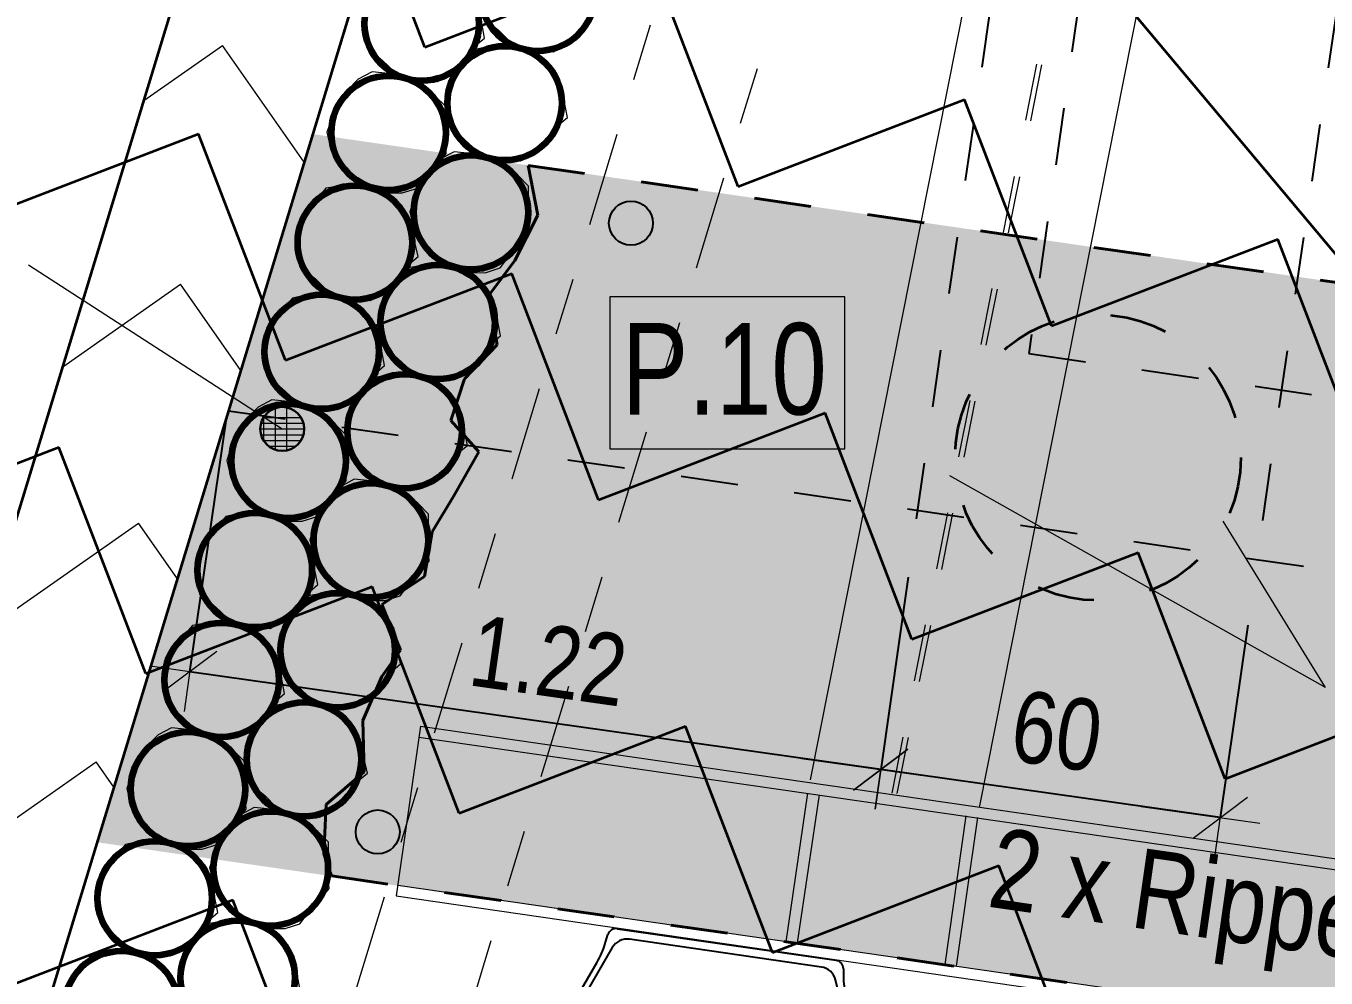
# Model space of a CAD drawing. Header units: metres. Extents: x 2681086.2 to 2681125.9, y 1225431.9 to 1225460.7.
# Drawn here: x 2681093.24 to 2681095.514, y 1225438.347 to 1225440.013 of the extents above; entities that cross this region are included whole.
import ezdxf

# ---------------------------------------------------------------- set-up
doc = ezdxf.new("R2010")
doc.units = ezdxf.units.M
doc.header["$PDMODE"] = 65
for name, pattern in [('ALL_S17', [0.025, 0, -0.025]), ('AUSGEZOGEN', [0]), ('STRICHLINIE2_S3', [0.125, 0.075, -0.05]), ('STRICHLINIE_S4', [0.165, 0.125, -0.04]), ('STRICHPUNKT2_S11', [0.245, 0.165, -0.04, 0, -0.04]), ('VERDECKT2_S2', [0.09, 0.05, -0.04])]:
    doc.linetypes.add(name, pattern=pattern)
for name, color, linetype, lineweight in [('__4Kan_Schmutz_proj_Schraffur', 11, 'AUSGEZOGEN', 13), ('Beton Ansicht', 252, 'AUSGEZOGEN', 25), ('Beton geschnitten', 8, 'AUSGEZOGEN', 25), ('Beton verdeckt vorne', 252, 'STRICHLINIE_S4', 25), ('Design', 250, 'AUSGEZOGEN', 18), ('Stahl', 252, 'AUSGEZOGEN', 18), ('Standard', 7, 'AUSGEZOGEN', 13), ('Text Waende', 7, 'AUSGEZOGEN', 18), ('Vermassung Schnitte', 7, 'AUSGEZOGEN', 18)]:
    doc.layers.add(name, color=color, linetype=linetype, lineweight=lineweight)
doc.styles.add('ARIAL', font='arial.ttf')
doc.dimstyles.new('DIMSTYLE_2', dxfattribs={"dimtxt": 0.125, "dimasz": 0.25, "dimexe": 0, "dimexo": 0, "dimgap": 0.0625, "dimtad": 2, "dimrnd": 0.005, "dimzin": 4, "dimdsep": 46, "dimtxsty": 'ARIAL', "dimblk1": 'ALL_ML_PFEIL', "dimblk2": 'ALL_ML_PFEIL', "dimsah": 1, "dimcen": 0, "dimclrd": 7, "dimclre": 7, "dimclrt": 7, "dimadec": 0, "dimazin": 0, "dimtfac": 1, "dimtdec": 0, "dimtix": 1, "dimtmove": 2, "dimatfit": 3, "dimfxl": 0, "dimtzin": 0, "dimlwd": 0, "dimlwe": 18, "dimarcsym": 0})
doc.dimstyles.new('DIMSTYLE_6', dxfattribs={"dimtxt": 0.125, "dimasz": 0.14, "dimexe": 0, "dimexo": 0, "dimgap": 0.0625, "dimtad": 2, "dimdec": 1, "dimlfac": 100, "dimrnd": 0.5, "dimzin": 4, "dimdsep": 46, "dimtxsty": 'ARIAL', "dimblk1": 'ALL_ML_STRICH', "dimblk2": 'ALL_ML_STRICH', "dimsah": 1, "dimcen": 0, "dimclrd": 7, "dimclre": 7, "dimclrt": 7, "dimadec": 0, "dimazin": 0, "dimtfac": 1, "dimtdec": 0, "dimtix": 1, "dimtmove": 2, "dimatfit": 3, "dimfxl": 0, "dimtzin": 0, "dimlwd": 0, "dimlwe": 18, "dimarcsym": 0})
doc.dimstyles.new('DIMSTYLE_9', dxfattribs={"dimtxt": 0.125, "dimasz": 0.14, "dimexe": 0, "dimexo": 0, "dimgap": 0.0625, "dimtad": 2, "dimrnd": 0.005, "dimzin": 4, "dimdsep": 46, "dimtxsty": 'ARIAL', "dimblk1": 'ALL_ML_STRICH', "dimblk2": 'ALL_ML_STRICH', "dimsah": 1, "dimcen": 0, "dimclrd": 7, "dimclre": 7, "dimclrt": 7, "dimadec": 0, "dimazin": 0, "dimtfac": 1, "dimtdec": 0, "dimtix": 1, "dimtmove": 2, "dimatfit": 3, "dimfxl": 0, "dimtzin": 0, "dimlwd": 0, "dimlwe": 18, "dimarcsym": 0})

# ---------------------------------------------------------------- blocks, each defined once
blk = doc.blocks.new('ALL_ML_PFEIL')
at = {"color": 0, "linetype": 'ByBlock', "lineweight": -2}
for p, q in [((0, -0.5), (0, 0.5)), ((0, 0), (-0.75, 0.1)), ((-0.75, -0.1), (-0.75, 0.1)), ((-1, 0), (0, 0)), ((0, 0), (-0.75, -0.1))]:
    blk.add_line(p, q, dxfattribs=at)
blk = doc.blocks.new('*D4')
at = {"layer": 'DEFPOINTS', "color": 7, "linetype": 'AUSGEZOGEN', "lineweight": 18, "transparency": 16777216}
for p in [(2681092.784, 1225443.594), (2681094.696, 1225443.012), (2681091.441, 1225438.669)]:
    blk.add_point(p, dxfattribs=at)
at = {"layer": 'Vermassung Schnitte', "color": 7, "linetype": 'AUSGEZOGEN', "lineweight": -2, "transparency": 16777216}
for p, q in [((2681092.784, 1225443.594), (2681091.296, 1225438.714)), ((2681094.696, 1225443.012), (2681092.784, 1225443.594)), ((2681092.782, 1225438.261), (2681091.296, 1225438.714))]:
    blk.add_line(p, q, dxfattribs=at)
at = {"layer": 'Vermassung Schnitte', "color": 7, "linetype": 'AUSGEZOGEN', "lineweight": 18, "transparency": 16777216, "xscale": 0.25, "yscale": 0.25, "zscale": 0.25}
for p, rotation in [((2681092.784, 1225443.594), 73.0525), ((2681091.296, 1225438.714), 253.0525)]:
    blk.add_blockref('ALL_ML_PFEIL', p, dxfattribs=dict(at, rotation=rotation))
at = {"layer": 'Vermassung Schnitte', "color": 7, "linetype": 'AUSGEZOGEN', "lineweight": 18, "transparency": 16777216, "insert": (2681091.937, 1225441.193), "char_height": 0.125, "width": 0.4, "attachment_point": 5, "rotation": 73.0527, "style": 'ARIAL'}
blk.add_mtext('\\W0.80;\\A1;{\\A1;{5.10\\H0.082500;\\S^ ;}}', dxfattribs=at)
blk = doc.blocks.new('COMPLEXOBJECT_40')
at = {"color": 7, "linetype": 'AUSGEZOGEN', "lineweight": 25, "transparency": 33554687}
for p, q in [((293.4665, 438.5683), (293.4718, 438.5853)), ((293.4794, 438.5627), (293.3876, 438.4051)), ((293.3784, 438.4093), (293.4529, 438.5372)), ((293.8838, 438.5257), (293.884, 438.5079)), ((293.9134, 438.329), (293.8701, 438.5062)), ((293.8883, 438.4743), (293.9235, 438.3304)), ((293.3311, 438.3785), (293.3322, 438.3859)), ((293.3576, 438.3921), (293.3422, 438.3818)), ((293.3516, 438.3967), (293.3568, 438.396)), ((293.369, 438.3755), (293.3757, 438.4027)), ((293.385, 438.3985), (293.378, 438.3705)), ((293.3409, 438.3797), (293.3407, 438.3781)), ((293.3646, 438.3615), (293.3413, 438.3649)), ((293.3432, 438.3747), (293.3634, 438.3718)), ((293.9129, 438.2931), (293.9141, 438.322)), ((293.9242, 438.3234), (293.923, 438.2954)), ((293.9504, 438.2938), (293.9385, 438.3081)), ((293.9405, 438.3116), (293.9457, 438.3108)), ((293.9612, 438.2949), (293.9601, 438.2875)), ((293.9465, 438.2774), (293.9231, 438.2807)), ((293.9273, 438.2902), (293.9474, 438.2873)), ((293.9508, 438.2899), (293.9511, 438.2915))]:
    blk.add_line(p, q, dxfattribs=at)
for points in [[(293.4883, 438.5957), (293.6796, 438.568), (293.8709, 438.5404)], [(293.8452, 438.5287), (293.6774, 438.553), (293.5096, 438.5773)]]:
    blk.add_lwpolyline(points, dxfattribs=at)
for centre, radius, start, end in [((293.4861, 438.5809), 0.015, 81.7706, 162.7706), ((293.3232, 438.6127), 0.15, 329.7875, 342.7706), ((293.5053, 438.5476), 0.03, 81.7706, 149.7875), ((293.8409, 438.499), 0.03, 13.7536, 81.7706), ((293.8688, 438.5255), 0.015, 0.7706, 81.7706), ((294.034, 438.5099), 0.15, 180.7706, 193.7536), ((293.4, 438.3967), 0.025, 149.7875, 166.06), ((293.3421, 438.3845), 0.01, 131.2323, 171.7706), ((293.3487, 438.3769), 0.02, 81.7706, 131.2323), ((293.3565, 438.3939), 0.00213, 303.7706, 81.7706), ((293.4092, 438.3925), 0.025, 149.7875, 166.06), ((293.343, 438.3768), 0.012, 171.7706, 261.7706), ((293.3436, 438.3777), 0.003, 171.7706, 261.7706), ((293.3439, 438.3793), 0.003, 123.7706, 171.7706), ((293.3641, 438.3767), 0.005, 261.7706, 346.06), ((293.3664, 438.3734), 0.012, 261.7706, 346.06), ((293.8892, 438.3231), 0.025, 357.4812, 13.7536), ((293.8992, 438.3245), 0.025, 357.4812, 13.7536), ((293.9249, 438.2926), 0.012, 177.4812, 261.7706), ((293.928, 438.2952), 0.005, 177.4812, 261.7706), ((293.9402, 438.3095), 0.00213, 81.7706, 219.7706), ((293.9428, 438.291), 0.02, 32.3089, 81.7706), ((293.9481, 438.2919), 0.003, 351.7706, 39.7706), ((293.9513, 438.2964), 0.01, 351.7706, 32.3089), ((293.9482, 438.2892), 0.012, 261.7706, 351.7706), ((293.9479, 438.2903), 0.003, 261.7706, 351.7706)]:
    blk.add_arc(centre, radius, start, end, dxfattribs=at)
blk = doc.blocks.new('ALL_ML_STRICH')
at = {"color": 0, "linetype": 'ByBlock', "lineweight": -2}
for p, q in [((0, -0.5), (0, 0.5)), ((-0.3, -0.3), (0.3, 0.3)), ((-1, 0), (0.5, 0))]:
    blk.add_line(p, q, dxfattribs=at)
blk = doc.blocks.new('*D131')
at = {"layer": 'DEFPOINTS', "color": 7, "linetype": 'AUSGEZOGEN', "lineweight": 18, "transparency": 16777216}
for p in [(2681094.813, 1225439.263), (2681095.406, 1225439.174), (2681095.329, 1225438.628)]:
    blk.add_point(p, dxfattribs=at)
at = {"layer": 'Vermassung Schnitte', "color": 7, "linetype": 'AUSGEZOGEN', "lineweight": -2, "transparency": 16777216}
for p, q in [((2681094.783, 1225439.049), (2681094.735, 1225438.712)), ((2681095.377, 1225438.965), (2681095.329, 1225438.628)), ((2681095.329, 1225438.628), (2681094.735, 1225438.712))]:
    blk.add_line(p, q, dxfattribs=at)
at = {"layer": 'Vermassung Schnitte', "color": 7, "linetype": 'AUSGEZOGEN', "lineweight": 18, "transparency": 16777216, "xscale": 0.14, "yscale": 0.14, "zscale": 0.14}
for p, rotation in [((2681094.735, 1225438.712), 171.9418), ((2681095.329, 1225438.628), 351.9417999999999)]:
    blk.add_blockref('ALL_ML_STRICH', p, dxfattribs=dict(at, rotation=rotation))
at = {"layer": 'Vermassung Schnitte', "color": 7, "linetype": 'AUSGEZOGEN', "lineweight": 18, "transparency": 16777216, "insert": (2681095.043, 1225438.779), "char_height": 0.125, "width": 0.4, "attachment_point": 5, "rotation": 351.9404, "style": 'ARIAL'}
blk.add_mtext('\\W0.80;\\A1;{\\A1;{60\\H0.082500;\\S^ ;}}', dxfattribs=at)
blk = doc.blocks.new('*D132')
at = {"layer": 'DEFPOINTS', "color": 7, "linetype": 'AUSGEZOGEN', "lineweight": 18, "transparency": 16777216}
for p in [(2681093.589, 1225439.322), (2681094.813, 1225439.263), (2681094.735, 1225438.712)]:
    blk.add_point(p, dxfattribs=at)
at = {"layer": 'Vermassung Schnitte', "color": 7, "linetype": 'AUSGEZOGEN', "lineweight": -2, "transparency": 16777216}
for p, q in [((2681093.589, 1225439.322), (2681093.526, 1225438.883)), ((2681094.783, 1225439.049), (2681094.735, 1225438.712)), ((2681094.735, 1225438.712), (2681093.526, 1225438.883))]:
    blk.add_line(p, q, dxfattribs=at)
at = {"layer": 'Vermassung Schnitte', "color": 7, "linetype": 'AUSGEZOGEN', "lineweight": 18, "transparency": 16777216, "xscale": 0.14, "yscale": 0.14, "zscale": 0.14}
for p, rotation in [((2681093.526, 1225438.883), 171.9418), ((2681094.735, 1225438.712), 351.9417999999999)]:
    blk.add_blockref('ALL_ML_STRICH', p, dxfattribs=dict(at, rotation=rotation))
at = {"layer": 'Vermassung Schnitte', "color": 7, "linetype": 'AUSGEZOGEN', "lineweight": 18, "transparency": 16777216, "insert": (2681094.154, 1225438.903), "char_height": 0.125, "width": 0.4, "attachment_point": 5, "rotation": 351.9404, "style": 'ARIAL'}
blk.add_mtext('\\W0.80;\\A1;{\\A1;{1.22\\H0.082500;\\S^ ;}}', dxfattribs=at)

msp = doc.modelspace()

# ---------------------------------------------------------------- hatches: boundary and pattern name
at = {"layer": '__4Kan_Schmutz_proj_Schraffur', "linetype": 'AUSGEZOGEN', "lineweight": 25, "transparency": 33554687}
h = msp.add_hatch(color=254, dxfattribs=at)
h.paths.add_polyline_path([(2681100.281, 1225437.584), (2681101.461, 1225445.709), (2681101.646, 1225446.977), (2681095.608, 1225447.654), (2681095.361, 1225446.394), (2681096.987, 1225446.211), (2681096.011, 1225439.495), (2681093.741, 1225439.824), (2681093.364, 1225438.585)])
h.paths.add_polyline_path([(2681099.475, 1225438.994), (2681097.001, 1225439.352), (2681097.981, 1225446.1), (2681100.467, 1225445.821)], flags=16)
at = {"layer": 'Beton Ansicht', "linetype": 'AUSGEZOGEN', "lineweight": 13, "transparency": 33554687}
h = msp.add_hatch(dxfattribs=at)
h.set_pattern_fill('MUSTER', color=251, scale=0.3, angle=35, style=0, pattern_type=2)
h.set_pattern_definition([(35, (2680800.933, 1225000.674), (0.07367268, 0.41781854), [0.3, -0.3]), (125, (2680800.933, 1225000.674), (-0.41781854, 0.07367268), [0.3, -0.3])])
h.paths.add_polyline_path([(2681091.008, 1225436.059), (2681090.965, 1225435.762), (2681092.44, 1225435.552), (2681094.664, 1225442.852), (2681096.816, 1225453.797), (2681096.601, 1225453.994), (2681094.516, 1225443.396), (2681092.228, 1225435.885)], flags=0)
at = {"layer": 'Standard', "linetype": 'AUSGEZOGEN', "lineweight": 35, "transparency": 33554687}
h = msp.add_hatch(dxfattribs=at)
h.set_pattern_fill('MUSTER', color=252, scale=0.4242, angle=21, style=0, pattern_type=2)
h.set_pattern_definition([(21, (2680801.274, 1225000.934), (0.24400513, 0.5480445), [0.4242, -0.4242]), (111, (2680801.274, 1225000.934), (-0.5480445, 0.24400513), [0.4242, -0.4242])])
h.paths.add_polyline_path([(2681086.231, 1225435.167), (2681090.61, 1225432.071), (2681090.779, 1225432.209), (2681091.267, 1225432.045), (2681091.495, 1225432.233), (2681091.424, 1225432.741), (2681091.664, 1225432.956), (2681092.139, 1225432.777), (2681092.39, 1225432.995), (2681092.303, 1225433.48), (2681092.572, 1225433.7), (2681093.04, 1225433.51), (2681093.28, 1225433.751), (2681093.201, 1225434.233), (2681093.439, 1225434.442), (2681093.911, 1225434.273), (2681094.149, 1225434.465), (2681094.1, 1225434.934), (2681094.34, 1225435.175), (2681094.824, 1225434.987), (2681095.057, 1225435.22), (2681094.991, 1225435.717), (2681095.217, 1225435.943), (2681095.698, 1225435.753), (2681095.96, 1225435.955), (2681095.874, 1225436.472), (2681096.15, 1225436.665), (2681096.608, 1225436.484), (2681096.841, 1225436.718), (2681096.761, 1225437.202), (2681097.027, 1225437.423), (2681097.493, 1225437.274), (2681093.882, 1225441.58)], flags=0)
at = {"layer": 'Standard', "linetype": 'AUSGEZOGEN', "lineweight": 40, "transparency": 33554687}
for points in [[(2681094.293, 1225439.63), (2681094.295, 1225439.63), (2681094.298, 1225439.63), (2681094.3, 1225439.63), (2681094.302, 1225439.63), (2681094.305, 1225439.63), (2681094.307, 1225439.631), (2681094.31, 1225439.632), (2681094.312, 1225439.632), (2681094.314, 1225439.633), (2681094.316, 1225439.634), (2681094.318, 1225439.635), (2681094.32, 1225439.637), (2681094.322, 1225439.638), (2681094.324, 1225439.64), (2681094.326, 1225439.641), (2681094.327, 1225439.643), (2681094.329, 1225439.645), (2681094.33, 1225439.647), (2681094.332, 1225439.649), (2681094.333, 1225439.651), (2681094.334, 1225439.654), (2681094.335, 1225439.656), (2681094.335, 1225439.658), (2681094.336, 1225439.66), (2681094.336, 1225439.663), (2681094.337, 1225439.665), (2681094.337, 1225439.668), (2681094.337, 1225439.67), (2681094.337, 1225439.672), (2681094.336, 1225439.675), (2681094.336, 1225439.677), (2681094.335, 1225439.68), (2681094.334, 1225439.682), (2681094.333, 1225439.684), (2681094.332, 1225439.686), (2681094.331, 1225439.688), (2681094.33, 1225439.69), (2681094.328, 1225439.692), (2681094.327, 1225439.694), (2681094.325, 1225439.696), (2681094.323, 1225439.698), (2681094.322, 1225439.699), (2681094.32, 1225439.7), (2681094.318, 1225439.702), (2681094.315, 1225439.703), (2681094.313, 1225439.704), (2681094.311, 1225439.705), (2681094.309, 1225439.705), (2681094.306, 1225439.706), (2681094.304, 1225439.706), (2681094.301, 1225439.707), (2681094.299, 1225439.707), (2681094.297, 1225439.707), (2681094.294, 1225439.707), (2681094.292, 1225439.706), (2681094.289, 1225439.706), (2681094.287, 1225439.705), (2681094.285, 1225439.704), (2681094.283, 1225439.703), (2681094.28, 1225439.702), (2681094.278, 1225439.701), (2681094.276, 1225439.7), (2681094.274, 1225439.698), (2681094.273, 1225439.697), (2681094.271, 1225439.695), (2681094.269, 1225439.693), (2681094.268, 1225439.692), (2681094.266, 1225439.69), (2681094.265, 1225439.688), (2681094.264, 1225439.685), (2681094.263, 1225439.683), (2681094.262, 1225439.681), (2681094.261, 1225439.679), (2681094.261, 1225439.676), (2681094.26, 1225439.674), (2681094.26, 1225439.672), (2681094.26, 1225439.669), (2681094.26, 1225439.667), (2681094.26, 1225439.664), (2681094.26, 1225439.662), (2681094.261, 1225439.66), (2681094.262, 1225439.657), (2681094.262, 1225439.655), (2681094.263, 1225439.653), (2681094.264, 1225439.65), (2681094.265, 1225439.648), (2681094.267, 1225439.646), (2681094.268, 1225439.644), (2681094.27, 1225439.643), (2681094.271, 1225439.641), (2681094.273, 1225439.639), (2681094.275, 1225439.638), (2681094.277, 1225439.636), (2681094.279, 1225439.635), (2681094.281, 1225439.634), (2681094.283, 1225439.633), (2681094.286, 1225439.632), (2681094.288, 1225439.631), (2681094.29, 1225439.631)], [(2681093.849, 1225438.565), (2681093.851, 1225438.564), (2681093.854, 1225438.564), (2681093.856, 1225438.564), (2681093.859, 1225438.564), (2681093.861, 1225438.565), (2681093.863, 1225438.565), (2681093.866, 1225438.566), (2681093.868, 1225438.567), (2681093.87, 1225438.568), (2681093.872, 1225438.569), (2681093.875, 1225438.57), (2681093.877, 1225438.571), (2681093.879, 1225438.573), (2681093.88, 1225438.574), (2681093.882, 1225438.576), (2681093.884, 1225438.578), (2681093.885, 1225438.579), (2681093.887, 1225438.581), (2681093.888, 1225438.584), (2681093.889, 1225438.586), (2681093.89, 1225438.588), (2681093.891, 1225438.59), (2681093.892, 1225438.592), (2681093.892, 1225438.595), (2681093.893, 1225438.597), (2681093.893, 1225438.6), (2681093.893, 1225438.602), (2681093.893, 1225438.604), (2681093.893, 1225438.607), (2681093.892, 1225438.609), (2681093.892, 1225438.612), (2681093.891, 1225438.614), (2681093.891, 1225438.616), (2681093.89, 1225438.618), (2681093.889, 1225438.621), (2681093.887, 1225438.623), (2681093.886, 1225438.625), (2681093.885, 1225438.627), (2681093.883, 1225438.628), (2681093.881, 1225438.63), (2681093.88, 1225438.632), (2681093.878, 1225438.633), (2681093.876, 1225438.635), (2681093.874, 1225438.636), (2681093.872, 1225438.637), (2681093.869, 1225438.638), (2681093.867, 1225438.639), (2681093.865, 1225438.64), (2681093.862, 1225438.64), (2681093.86, 1225438.641), (2681093.858, 1225438.641), (2681093.855, 1225438.641), (2681093.853, 1225438.641), (2681093.85, 1225438.641), (2681093.848, 1225438.641), (2681093.846, 1225438.64), (2681093.843, 1225438.639), (2681093.841, 1225438.639), (2681093.839, 1225438.638), (2681093.837, 1225438.637), (2681093.835, 1225438.636), (2681093.833, 1225438.634), (2681093.831, 1225438.633), (2681093.829, 1225438.631), (2681093.827, 1225438.63), (2681093.825, 1225438.628), (2681093.824, 1225438.626), (2681093.822, 1225438.624), (2681093.821, 1225438.622), (2681093.82, 1225438.62), (2681093.819, 1225438.618), (2681093.818, 1225438.615), (2681093.817, 1225438.613), (2681093.817, 1225438.611), (2681093.816, 1225438.608), (2681093.816, 1225438.606), (2681093.816, 1225438.603), (2681093.816, 1225438.601), (2681093.816, 1225438.599), (2681093.817, 1225438.596), (2681093.817, 1225438.594), (2681093.818, 1225438.592), (2681093.819, 1225438.589), (2681093.819, 1225438.587), (2681093.821, 1225438.585), (2681093.822, 1225438.583), (2681093.823, 1225438.581), (2681093.824, 1225438.579), (2681093.826, 1225438.577), (2681093.828, 1225438.575), (2681093.829, 1225438.574), (2681093.831, 1225438.572), (2681093.833, 1225438.571), (2681093.835, 1225438.569), (2681093.838, 1225438.568), (2681093.84, 1225438.567), (2681093.842, 1225438.566), (2681093.844, 1225438.566), (2681093.847, 1225438.565)]]:
    msp.add_hatch(color=94, dxfattribs=at).paths.add_polyline_path(points)
at = {"layer": 'Standard', "linetype": 'AUSGEZOGEN', "lineweight": 13, "transparency": 33554687}
h = msp.add_hatch(dxfattribs=at)
h.set_pattern_fill('SCHRAFFUR_10', scale=0.05, style=0, pattern_type=2)
h.set_pattern_definition([(0, (2680800.786, 1224999.838), (0, 0.01), []), (90, (2680800.786, 1224999.838), (-0.01, 0), [])])
h.paths.add_polyline_path([(2681093.693, 1225439.346), (2681093.695, 1225439.346), (2681093.698, 1225439.345), (2681093.7, 1225439.345), (2681093.702, 1225439.344), (2681093.705, 1225439.343), (2681093.707, 1225439.342), (2681093.709, 1225439.34), (2681093.711, 1225439.339), (2681093.713, 1225439.338), (2681093.714, 1225439.336), (2681093.716, 1225439.334), (2681093.718, 1225439.332), (2681093.719, 1225439.33), (2681093.72, 1225439.328), (2681093.722, 1225439.326), (2681093.723, 1225439.324), (2681093.724, 1225439.322), (2681093.724, 1225439.32), (2681093.725, 1225439.317), (2681093.726, 1225439.315), (2681093.726, 1225439.313), (2681093.726, 1225439.31), (2681093.726, 1225439.308), (2681093.726, 1225439.305), (2681093.726, 1225439.303), (2681093.725, 1225439.3), (2681093.725, 1225439.298), (2681093.724, 1225439.296), (2681093.723, 1225439.294), (2681093.722, 1225439.291), (2681093.721, 1225439.289), (2681093.72, 1225439.287), (2681093.718, 1225439.285), (2681093.717, 1225439.283), (2681093.715, 1225439.282), (2681093.714, 1225439.28), (2681093.712, 1225439.278), (2681093.71, 1225439.277), (2681093.708, 1225439.275), (2681093.706, 1225439.274), (2681093.704, 1225439.273), (2681093.701, 1225439.272), (2681093.699, 1225439.271), (2681093.697, 1225439.271), (2681093.694, 1225439.27), (2681093.692, 1225439.27), (2681093.69, 1225439.27), (2681093.687, 1225439.27), (2681093.685, 1225439.27), (2681093.682, 1225439.27), (2681093.68, 1225439.271), (2681093.678, 1225439.271), (2681093.675, 1225439.272), (2681093.673, 1225439.273), (2681093.671, 1225439.274), (2681093.669, 1225439.275), (2681093.667, 1225439.276), (2681093.665, 1225439.277), (2681093.663, 1225439.279), (2681093.661, 1225439.281), (2681093.659, 1225439.282), (2681093.658, 1225439.284), (2681093.656, 1225439.286), (2681093.655, 1225439.288), (2681093.654, 1225439.29), (2681093.653, 1225439.292), (2681093.652, 1225439.295), (2681093.651, 1225439.297), (2681093.65, 1225439.299), (2681093.65, 1225439.302), (2681093.649, 1225439.304), (2681093.649, 1225439.306), (2681093.649, 1225439.309), (2681093.649, 1225439.311), (2681093.65, 1225439.314), (2681093.65, 1225439.316), (2681093.651, 1225439.318), (2681093.651, 1225439.321), (2681093.652, 1225439.323), (2681093.653, 1225439.325), (2681093.654, 1225439.327), (2681093.656, 1225439.329), (2681093.657, 1225439.331), (2681093.658, 1225439.333), (2681093.66, 1225439.335), (2681093.662, 1225439.337), (2681093.664, 1225439.338), (2681093.666, 1225439.34), (2681093.668, 1225439.341), (2681093.67, 1225439.342), (2681093.672, 1225439.343), (2681093.674, 1225439.344), (2681093.676, 1225439.345), (2681093.679, 1225439.346), (2681093.681, 1225439.346), (2681093.683, 1225439.346), (2681093.686, 1225439.347), (2681093.688, 1225439.347), (2681093.691, 1225439.347)], flags=0)

# ---------------------------------------------------------------- linework, layer by layer
at = {"layer": 'Beton Ansicht', "color": 251, "linetype": 'AUSGEZOGEN', "lineweight": 35, "transparency": 33554687}
for p, q in [((2681092.228, 1225435.885), (2681094.516, 1225443.396)), ((2681094.664, 1225442.852), (2681092.44, 1225435.552))]:
    msp.add_line(p, q, dxfattribs=at)
at = {"layer": 'Beton geschnitten', "color": 7, "linetype": 'ALL_S17', "lineweight": 25, "transparency": 33554687}
for p, q in [((2681093.594, 1225439.34), (2681093.987, 1225440.627)), ((2681095.14, 1225440.463), (2681094.994, 1225439.44)), ((2681094.994, 1225439.44), (2681106.692, 1225437.748)), ((2681093.594, 1225439.34), (2681106.649, 1225437.451))]:
    msp.add_line(p, q, dxfattribs=at)
at = {"layer": 'Beton verdeckt vorne', "color": 7, "linetype": 'VERDECKT2_S2', "lineweight": 25, "transparency": 33554687}
for p, q in [((2681095.932, 1225446.967), (2681094.797, 1225439.151)), ((2681096.509, 1225446.768), (2681095.391, 1225439.067))]:
    msp.add_line(p, q, dxfattribs=at)
at = {"layer": 'Design', "color": 7, "linetype": 'AUSGEZOGEN', "lineweight": 13, "transparency": 33554687}
for p, q in [((2681093.244, 1225439.595), (2681093.688, 1225439.308)), ((2681095.513, 1225438.856), (2681094.856, 1225439.226)), ((2681095.513, 1225438.856), (2681095.334, 1225439.147))]:
    msp.add_line(p, q, dxfattribs=at)
at = {"layer": 'Design', "color": 7, "linetype": 'VERDECKT2_S2', "lineweight": 13, "transparency": 33554687}
for points in [[(2681093.83, 1225440.021), (2681093.832, 1225439.994), (2681093.843, 1225439.97), (2681093.864, 1225439.952), (2681093.883, 1225439.934), (2681093.907, 1225439.921), (2681093.933, 1225439.92), (2681093.959, 1225439.916), (2681093.981, 1225439.929), (2681094, 1225439.947), (2681094.018, 1225439.966), (2681094.032, 1225439.988), (2681094.034, 1225440.014)], [(2681094.024, 1225439.977), (2681094.042, 1225439.992), (2681094.037, 1225440.018)], [(2681094.046, 1225440.022), (2681094.067, 1225440.005), (2681094.086, 1225439.986), (2681094.11, 1225439.973), (2681094.136, 1225439.972), (2681094.162, 1225439.968), (2681094.184, 1225439.981), (2681094.203, 1225439.999), (2681094.221, 1225440.018)], [(2681094.168, 1225439.837), (2681094.187, 1225439.853), (2681094.182, 1225439.879), (2681094.176, 1225439.902), (2681094.167, 1225439.925), (2681094.152, 1225439.948), (2681094.13, 1225439.963), (2681094.104, 1225439.972), (2681094.076, 1225439.978), (2681094.049, 1225439.977), (2681094.026, 1225439.972), (2681094.008, 1225439.952), (2681093.99, 1225439.934), (2681093.981, 1225439.909), (2681093.975, 1225439.882), (2681093.977, 1225439.855), (2681093.988, 1225439.831), (2681094.008, 1225439.813), (2681094.028, 1225439.795), (2681094.051, 1225439.782), (2681094.077, 1225439.781), (2681094.104, 1225439.777), (2681094.125, 1225439.79), (2681094.145, 1225439.808), (2681094.162, 1225439.827), (2681094.176, 1225439.848), (2681094.179, 1225439.875), (2681094.179, 1225439.902), (2681094.168, 1225439.924), (2681094.159, 1225439.943)], [(2681093.96, 1225439.871), (2681093.947, 1225439.895), (2681093.925, 1225439.909), (2681093.899, 1225439.922), (2681093.873, 1225439.93), (2681093.845, 1225439.933), (2681093.821, 1225439.92), (2681093.802, 1225439.901), (2681093.79, 1225439.876), (2681093.776, 1225439.853), (2681093.766, 1225439.827), (2681093.772, 1225439.802), (2681093.781, 1225439.777), (2681093.797, 1225439.757), (2681093.82, 1225439.742), (2681093.845, 1225439.73), (2681093.871, 1225439.721), (2681093.898, 1225439.721), (2681093.925, 1225439.729), (2681093.941, 1225439.751), (2681093.959, 1225439.77), (2681093.975, 1225439.79), (2681093.974, 1225439.817), (2681093.975, 1225439.845), (2681093.974, 1225439.872), (2681093.955, 1225439.891), (2681093.934, 1225439.907), (2681093.909, 1225439.917), (2681093.897, 1225439.923)], [(2681094.105, 1225439.732), (2681094.092, 1225439.756), (2681094.07, 1225439.769), (2681094.044, 1225439.783), (2681094.017, 1225439.79), (2681093.989, 1225439.793), (2681093.966, 1225439.781), (2681093.946, 1225439.762), (2681093.935, 1225439.737), (2681093.92, 1225439.714), (2681093.911, 1225439.688), (2681093.917, 1225439.663), (2681093.925, 1225439.638), (2681093.941, 1225439.618), (2681093.964, 1225439.602), (2681093.989, 1225439.591), (2681094.016, 1225439.582), (2681094.043, 1225439.581), (2681094.069, 1225439.59), (2681094.086, 1225439.612), (2681094.103, 1225439.631), (2681094.12, 1225439.651), (2681094.118, 1225439.678), (2681094.119, 1225439.706), (2681094.119, 1225439.733), (2681094.1, 1225439.752), (2681094.079, 1225439.768), (2681094.053, 1225439.778), (2681094.041, 1225439.784)], [(2681093.907, 1225439.594), (2681093.926, 1225439.61), (2681093.92, 1225439.635), (2681093.915, 1225439.658), (2681093.905, 1225439.682), (2681093.891, 1225439.705), (2681093.869, 1225439.719), (2681093.842, 1225439.729), (2681093.814, 1225439.734), (2681093.788, 1225439.733), (2681093.764, 1225439.729), (2681093.747, 1225439.708), (2681093.729, 1225439.691), (2681093.72, 1225439.665), (2681093.714, 1225439.638), (2681093.716, 1225439.612), (2681093.726, 1225439.587), (2681093.747, 1225439.57), (2681093.766, 1225439.551), (2681093.79, 1225439.539), (2681093.816, 1225439.537), (2681093.842, 1225439.533), (2681093.864, 1225439.547), (2681093.884, 1225439.564), (2681093.901, 1225439.584), (2681093.915, 1225439.605), (2681093.917, 1225439.632), (2681093.917, 1225439.659), (2681093.907, 1225439.68), (2681093.897, 1225439.699)], [(2681094.051, 1225439.455), (2681094.07, 1225439.471), (2681094.065, 1225439.496), (2681094.059, 1225439.519), (2681094.05, 1225439.543), (2681094.035, 1225439.565), (2681094.013, 1225439.58), (2681093.987, 1225439.59), (2681093.959, 1225439.595), (2681093.933, 1225439.594), (2681093.909, 1225439.59), (2681093.892, 1225439.569), (2681093.874, 1225439.551), (2681093.865, 1225439.526), (2681093.858, 1225439.499), (2681093.86, 1225439.473), (2681093.871, 1225439.448), (2681093.891, 1225439.431), (2681093.911, 1225439.412), (2681093.934, 1225439.399), (2681093.96, 1225439.398), (2681093.987, 1225439.394), (2681094.008, 1225439.407), (2681094.028, 1225439.425), (2681094.045, 1225439.444), (2681094.059, 1225439.466), (2681094.062, 1225439.493), (2681094.062, 1225439.52), (2681094.052, 1225439.541), (2681094.042, 1225439.56)], [(2681093.848, 1225439.403), (2681093.867, 1225439.419), (2681093.862, 1225439.444), (2681093.856, 1225439.467), (2681093.847, 1225439.491), (2681093.832, 1225439.513), (2681093.81, 1225439.528), (2681093.784, 1225439.537), (2681093.756, 1225439.543), (2681093.729, 1225439.542), (2681093.706, 1225439.537), (2681093.689, 1225439.517), (2681093.671, 1225439.499), (2681093.662, 1225439.474), (2681093.655, 1225439.447), (2681093.657, 1225439.421), (2681093.668, 1225439.396), (2681093.688, 1225439.379), (2681093.708, 1225439.36), (2681093.731, 1225439.347), (2681093.757, 1225439.346), (2681093.784, 1225439.342), (2681093.805, 1225439.355), (2681093.825, 1225439.373), (2681093.842, 1225439.392), (2681093.856, 1225439.414), (2681093.859, 1225439.441), (2681093.859, 1225439.467), (2681093.849, 1225439.489), (2681093.839, 1225439.508)], [(2681093.993, 1225439.264), (2681094.012, 1225439.279), (2681094.007, 1225439.305), (2681094.001, 1225439.328), (2681093.991, 1225439.352), (2681093.977, 1225439.374), (2681093.955, 1225439.389), (2681093.928, 1225439.398), (2681093.901, 1225439.404), (2681093.874, 1225439.403), (2681093.851, 1225439.398), (2681093.833, 1225439.378), (2681093.815, 1225439.36), (2681093.806, 1225439.335), (2681093.8, 1225439.308), (2681093.802, 1225439.281), (2681093.813, 1225439.257), (2681093.833, 1225439.239), (2681093.852, 1225439.221), (2681093.876, 1225439.208), (2681093.902, 1225439.207), (2681093.928, 1225439.203), (2681093.95, 1225439.216), (2681093.97, 1225439.234), (2681093.987, 1225439.253), (2681094.001, 1225439.275), (2681094.004, 1225439.301), (2681094.004, 1225439.328), (2681093.993, 1225439.35), (2681093.983, 1225439.369)], [(2681093.785, 1225439.297), (2681093.772, 1225439.321), (2681093.75, 1225439.335), (2681093.724, 1225439.348), (2681093.697, 1225439.356), (2681093.67, 1225439.359), (2681093.646, 1225439.346), (2681093.626, 1225439.327), (2681093.615, 1225439.302), (2681093.6, 1225439.28), (2681093.591, 1225439.253), (2681093.597, 1225439.228), (2681093.606, 1225439.203), (2681093.622, 1225439.183), (2681093.644, 1225439.168), (2681093.67, 1225439.157), (2681093.696, 1225439.147), (2681093.723, 1225439.147), (2681093.749, 1225439.155), (2681093.766, 1225439.177), (2681093.783, 1225439.196), (2681093.8, 1225439.217), (2681093.798, 1225439.243), (2681093.799, 1225439.271), (2681093.799, 1225439.298), (2681093.78, 1225439.317), (2681093.759, 1225439.333), (2681093.734, 1225439.343), (2681093.721, 1225439.349)], [(2681093.93, 1225439.158), (2681093.917, 1225439.182), (2681093.895, 1225439.195), (2681093.869, 1225439.209), (2681093.842, 1225439.217), (2681093.814, 1225439.22), (2681093.79, 1225439.207), (2681093.771, 1225439.188), (2681093.76, 1225439.163), (2681093.745, 1225439.14), (2681093.736, 1225439.114), (2681093.742, 1225439.089), (2681093.75, 1225439.064), (2681093.766, 1225439.044), (2681093.789, 1225439.029), (2681093.814, 1225439.017), (2681093.84, 1225439.008), (2681093.868, 1225439.008), (2681093.894, 1225439.016), (2681093.911, 1225439.038), (2681093.928, 1225439.057), (2681093.945, 1225439.077), (2681093.943, 1225439.104), (2681093.944, 1225439.132), (2681093.944, 1225439.159), (2681093.925, 1225439.178), (2681093.904, 1225439.194), (2681093.878, 1225439.204), (2681093.866, 1225439.21)], [(2681093.732, 1225439.02), (2681093.75, 1225439.036), (2681093.745, 1225439.061), (2681093.74, 1225439.084), (2681093.73, 1225439.108), (2681093.715, 1225439.131), (2681093.694, 1225439.146), (2681093.667, 1225439.155), (2681093.639, 1225439.16), (2681093.613, 1225439.16), (2681093.589, 1225439.155), (2681093.572, 1225439.134), (2681093.554, 1225439.117), (2681093.545, 1225439.091), (2681093.538, 1225439.064), (2681093.54, 1225439.038), (2681093.551, 1225439.013), (2681093.572, 1225438.996), (2681093.591, 1225438.978), (2681093.615, 1225438.965), (2681093.641, 1225438.964), (2681093.667, 1225438.959), (2681093.689, 1225438.973), (2681093.708, 1225438.991), (2681093.726, 1225439.01), (2681093.74, 1225439.031), (2681093.742, 1225439.058), (2681093.742, 1225439.085), (2681093.732, 1225439.106), (2681093.722, 1225439.126)], [(2681093.876, 1225438.881), (2681093.895, 1225438.897), (2681093.89, 1225438.922), (2681093.884, 1225438.945), (2681093.875, 1225438.969), (2681093.86, 1225438.992), (2681093.838, 1225439.006), (2681093.812, 1225439.016), (2681093.784, 1225439.021), (2681093.757, 1225439.02), (2681093.734, 1225439.016), (2681093.716, 1225438.995), (2681093.698, 1225438.978), (2681093.689, 1225438.952), (2681093.683, 1225438.925), (2681093.685, 1225438.899), (2681093.696, 1225438.874), (2681093.716, 1225438.857), (2681093.736, 1225438.838), (2681093.759, 1225438.826), (2681093.785, 1225438.824), (2681093.812, 1225438.82), (2681093.833, 1225438.834), (2681093.853, 1225438.851), (2681093.87, 1225438.871), (2681093.884, 1225438.892), (2681093.887, 1225438.919), (2681093.887, 1225438.946), (2681093.876, 1225438.967), (2681093.867, 1225438.986)], [(2681093.673, 1225438.829), (2681093.692, 1225438.845), (2681093.687, 1225438.87), (2681093.681, 1225438.893), (2681093.671, 1225438.917), (2681093.657, 1225438.939), (2681093.635, 1225438.954), (2681093.609, 1225438.964), (2681093.581, 1225438.969), (2681093.554, 1225438.968), (2681093.531, 1225438.964), (2681093.513, 1225438.943), (2681093.495, 1225438.925), (2681093.486, 1225438.9), (2681093.48, 1225438.873), (2681093.482, 1225438.847), (2681093.493, 1225438.822), (2681093.513, 1225438.805), (2681093.533, 1225438.786), (2681093.556, 1225438.773), (2681093.582, 1225438.772), (2681093.609, 1225438.768), (2681093.63, 1225438.782), (2681093.65, 1225438.799), (2681093.667, 1225438.818), (2681093.681, 1225438.84), (2681093.684, 1225438.867), (2681093.684, 1225438.894), (2681093.673, 1225438.915), (2681093.664, 1225438.934)], [(2681093.818, 1225438.69), (2681093.837, 1225438.706), (2681093.831, 1225438.731), (2681093.826, 1225438.754), (2681093.816, 1225438.778), (2681093.802, 1225438.8), (2681093.78, 1225438.815), (2681093.753, 1225438.824), (2681093.725, 1225438.83), (2681093.699, 1225438.829), (2681093.676, 1225438.824), (2681093.658, 1225438.804), (2681093.64, 1225438.786), (2681093.631, 1225438.761), (2681093.625, 1225438.734), (2681093.627, 1225438.708), (2681093.637, 1225438.683), (2681093.658, 1225438.666), (2681093.677, 1225438.647), (2681093.701, 1225438.634), (2681093.727, 1225438.633), (2681093.753, 1225438.629), (2681093.775, 1225438.642), (2681093.795, 1225438.66), (2681093.812, 1225438.679), (2681093.826, 1225438.701), (2681093.828, 1225438.728), (2681093.828, 1225438.754), (2681093.818, 1225438.776), (2681093.808, 1225438.795)], [(2681093.61, 1225438.723), (2681093.597, 1225438.747), (2681093.575, 1225438.761), (2681093.549, 1225438.774), (2681093.522, 1225438.782), (2681093.494, 1225438.785), (2681093.471, 1225438.773), (2681093.451, 1225438.753), (2681093.44, 1225438.728), (2681093.425, 1225438.706), (2681093.416, 1225438.679), (2681093.422, 1225438.654), (2681093.43, 1225438.629), (2681093.446, 1225438.609), (2681093.469, 1225438.594), (2681093.494, 1225438.583), (2681093.521, 1225438.573), (2681093.548, 1225438.573), (2681093.574, 1225438.581), (2681093.591, 1225438.603), (2681093.608, 1225438.622), (2681093.625, 1225438.643), (2681093.623, 1225438.669), (2681093.624, 1225438.697), (2681093.624, 1225438.724), (2681093.605, 1225438.743), (2681093.584, 1225438.759), (2681093.558, 1225438.769), (2681093.546, 1225438.776)], [(2681093.755, 1225438.584), (2681093.741, 1225438.608), (2681093.719, 1225438.622), (2681093.694, 1225438.635), (2681093.667, 1225438.643), (2681093.639, 1225438.646), (2681093.615, 1225438.633), (2681093.596, 1225438.614), (2681093.585, 1225438.589), (2681093.57, 1225438.567), (2681093.561, 1225438.54), (2681093.567, 1225438.515), (2681093.575, 1225438.49), (2681093.591, 1225438.47), (2681093.614, 1225438.455), (2681093.639, 1225438.444), (2681093.665, 1225438.434), (2681093.693, 1225438.434), (2681093.719, 1225438.442), (2681093.735, 1225438.464), (2681093.753, 1225438.483), (2681093.77, 1225438.504), (2681093.768, 1225438.53), (2681093.769, 1225438.558), (2681093.769, 1225438.585), (2681093.75, 1225438.604), (2681093.728, 1225438.62), (2681093.703, 1225438.63), (2681093.691, 1225438.636)], [(2681093.556, 1225438.446), (2681093.575, 1225438.462), (2681093.57, 1225438.488), (2681093.564, 1225438.511), (2681093.555, 1225438.534), (2681093.54, 1225438.557), (2681093.518, 1225438.572), (2681093.492, 1225438.581), (2681093.464, 1225438.586), (2681093.438, 1225438.586), (2681093.414, 1225438.581), (2681093.397, 1225438.561), (2681093.379, 1225438.543), (2681093.37, 1225438.517), (2681093.363, 1225438.491), (2681093.365, 1225438.464), (2681093.376, 1225438.44), (2681093.396, 1225438.422), (2681093.416, 1225438.404), (2681093.439, 1225438.391), (2681093.465, 1225438.39), (2681093.492, 1225438.386), (2681093.513, 1225438.399), (2681093.533, 1225438.417), (2681093.55, 1225438.436), (2681093.564, 1225438.457), (2681093.567, 1225438.484), (2681093.567, 1225438.511), (2681093.557, 1225438.532), (2681093.547, 1225438.552)], [(2681093.72, 1225438.323), (2681093.715, 1225438.348), (2681093.709, 1225438.371), (2681093.699, 1225438.395), (2681093.685, 1225438.418), (2681093.663, 1225438.433), (2681093.636, 1225438.442), (2681093.609, 1225438.447), (2681093.582, 1225438.447), (2681093.559, 1225438.442), (2681093.541, 1225438.421), (2681093.523, 1225438.404), (2681093.514, 1225438.378), (2681093.508, 1225438.351), (2681093.51, 1225438.325)], [(2681093.712, 1225438.345), (2681093.712, 1225438.372), (2681093.701, 1225438.393), (2681093.691, 1225438.413)], [(2681093.496, 1225438.343), (2681093.482, 1225438.366), (2681093.46, 1225438.38), (2681093.433, 1225438.39), (2681093.406, 1225438.395), (2681093.379, 1225438.394), (2681093.356, 1225438.39), (2681093.338, 1225438.369), (2681093.32, 1225438.352), (2681093.311, 1225438.326)], [(2681093.498, 1225438.341), (2681093.488, 1225438.36)]]:
    msp.add_lwpolyline(points, dxfattribs=at)
at = {"layer": 'Design', "color": 52, "linetype": 'AUSGEZOGEN', "lineweight": 100, "transparency": 33554687}
for centre in [(2681094.135, 1225440.069), (2681093.932, 1225440.017), (2681094.077, 1225439.878), (2681093.874, 1225439.826), (2681094.018, 1225439.687), (2681093.815, 1225439.634), (2681093.96, 1225439.495), (2681093.757, 1225439.443), (2681093.902, 1225439.304), (2681093.699, 1225439.252), (2681093.843, 1225439.113), (2681093.64, 1225439.061), (2681093.785, 1225438.921), (2681093.582, 1225438.869), (2681093.726, 1225438.73), (2681093.523, 1225438.678), (2681093.668, 1225438.539), (2681093.465, 1225438.487), (2681093.61, 1225438.348), (2681093.407, 1225438.295)]:
    msp.add_circle(centre, 0.1, dxfattribs=at)
at = {"layer": 'Design', "color": 7, "linetype": 'STRICHLINIE2_S3', "lineweight": 35, "transparency": 33554687}
msp.add_circle((2681095.115, 1225439.258), 0.25, dxfattribs=at)
at = {"layer": 'Stahl', "transparency": 33554687}
for p, q in [((2681094.612, 1225438.694), (2681096.317, 1225447.29)), ((2681094.908, 1225438.646), (2681096.616, 1225447.257)), ((2681093.93, 1225438.788), (2681093.887, 1225438.491)), ((2681093.93, 1225438.788), (2681103.208, 1225437.445)), ((2681093.927, 1225438.769), (2681103.205, 1225437.427)), ((2681094.607, 1225438.671), (2681094.569, 1225438.411)), ((2681094.627, 1225438.668), (2681094.589, 1225438.409)), ((2681094.884, 1225438.631), (2681094.847, 1225438.371)), ((2681094.904, 1225438.628), (2681094.867, 1225438.368)), ((2681093.89, 1225438.51), (2681103.168, 1225437.167)), ((2681093.887, 1225438.491), (2681103.165, 1225437.148))]:
    msp.add_line(p, q, dxfattribs=at)
at = {"layer": 'Stahl', "linetype": 'VERDECKT2_S2', "transparency": 33554687}
for p, q in [((2681094.755, 1225438.671), (2681096.462, 1225447.274)), ((2681094.764, 1225438.67), (2681096.471, 1225447.273))]:
    msp.add_line(p, q, dxfattribs=at)
at = {"layer": 'Standard', "color": 94, "linetype": 'VERDECKT2_S2', "lineweight": 40, "transparency": 33554687}
for p, q in [((2681094.118, 1225439.769), (2681096.011, 1225439.495)), ((2681093.774, 1225438.526), (2681104.733, 1225436.94))]:
    msp.add_line(p, q, dxfattribs=at)
at = {"layer": 'Standard', "color": 252, "linetype": 'AUSGEZOGEN', "lineweight": 35, "transparency": 33554687}
msp.add_lwpolyline([(2681086.231, 1225435.167), (2681093.882, 1225441.58), (2681097.493, 1225437.274)], dxfattribs=at)
at = {"layer": 'Standard', "color": 94, "linetype": 'VERDECKT2_S2', "lineweight": 40, "transparency": 33554687}
msp.add_lwpolyline([(2681094.118, 1225439.769), (2681094.135, 1225439.682), (2681094.095, 1225439.603), (2681094.049, 1225439.541), (2681094.064, 1225439.455), (2681094.007, 1225439.396), (2681093.983, 1225439.323), (2681094.032, 1225439.268), (2681093.988, 1225439.191), (2681093.95, 1225439.128), (2681093.937, 1225439.05), (2681093.862, 1225439.001), (2681093.895, 1225438.921), (2681093.862, 1225438.875), (2681093.829, 1225438.798), (2681093.831, 1225438.708), (2681093.765, 1225438.651), (2681093.761, 1225438.565), (2681093.774, 1225438.526)], dxfattribs=at)
at = {"layer": 'Standard', "color": 94, "linetype": 'AUSGEZOGEN', "lineweight": 25, "transparency": 33554687}
for centre in [(2681094.298, 1225439.668), (2681093.855, 1225438.603)]:
    msp.add_circle(centre, 0.0385, dxfattribs=at)
at = {"layer": 'Standard', "color": 7, "linetype": 'AUSGEZOGEN', "lineweight": 30, "transparency": 33554687}
msp.add_circle((2681093.688, 1225439.308), 0.0385, dxfattribs=at)
at = {"layer": 'Text Waende', "color": 7, "linetype": 'AUSGEZOGEN', "lineweight": 13, "transparency": 33554687}
msp.add_lwpolyline([(2681094.261, 1225439.273), (2681094.672, 1225439.273), (2681094.672, 1225439.539), (2681094.261, 1225439.539), (2681094.261, 1225439.273)], dxfattribs=at)
at = {"layer": 'Vermassung Schnitte', "color": 7, "linetype": 'STRICHPUNKT2_S11', "lineweight": 18, "transparency": 33554687}
for p, q in [((2681093.547, 1225437.442), (2681095.198, 1225442.85)), ((2681093.734, 1225437.366), (2681095.391, 1225442.796))]:
    msp.add_line(p, q, dxfattribs=at)

# ---------------------------------------------------------------- block references
at = {"color": 7, "linetype": 'AUSGEZOGEN', "lineweight": 25, "transparency": 33554687}
msp.add_blockref('COMPLEXOBJECT_40', (2680800.786, 1224999.838), dxfattribs=at)

# ---------------------------------------------------------------- texts
at = {"layer": 'Stahl', "transparency": 33554687, "insert": (2681094.913, 1225438.431), "char_height": 0.14, "width": 0.7207, "attachment_point": 7, "rotation": 351.8423, "style": 'ARIAL'}
msp.add_mtext('\\W0.80;2 x Rippe', dxfattribs=at)
at = {"layer": 'Text Waende', "color": 7, "linetype": 'AUSGEZOGEN', "lineweight": 13, "transparency": 33554687, "insert": (2681094.282, 1225439.331), "char_height": 0.16, "width": 0.4299, "attachment_point": 7, "style": 'ARIAL'}
msp.add_mtext('\\W0.78;P.10', dxfattribs=at)

# ---------------------------------------------------------------- dimensions: what is measured, and where the dimension line sits
at = {"layer": 'Vermassung Schnitte', "color": 7, "linetype": 'AUSGEZOGEN', "lineweight": 18, "transparency": 33554687}
for base, p1, p2, angle, dimstyle, picture, middle in [((2681091.296, 1225438.714), (2681094.696, 1225443.012), (2681092.782, 1225438.261), 253.0525, 'DIMSTYLE_2', '*D4', (2681091.937, 1225441.193)), ((2681093.526, 1225438.883), (2681094.783, 1225439.049), (2681093.589, 1225439.322), 171.9418, 'DIMSTYLE_9', '*D132', (2681094.154, 1225438.903)), ((2681094.735, 1225438.712), (2681095.377, 1225438.965), (2681094.783, 1225439.049), 171.9418, 'DIMSTYLE_6', '*D131', (2681095.043, 1225438.779))]:
    dim = msp.add_linear_dim(base=base, p1=p1, p2=p2, angle=angle, dimstyle=dimstyle, override={"dimpost": '<>', "dimclrd": 7, "dimclre": 7, "dimclrt": 7, "dimlwd": 0, "dimlwe": 18}, dxfattribs=at)
    dim.commit()
    dim.dimension.update_dxf_attribs({"geometry": picture, "text_midpoint": middle, "dimtype": 160})

doc.saveas('drawing.dxf')
